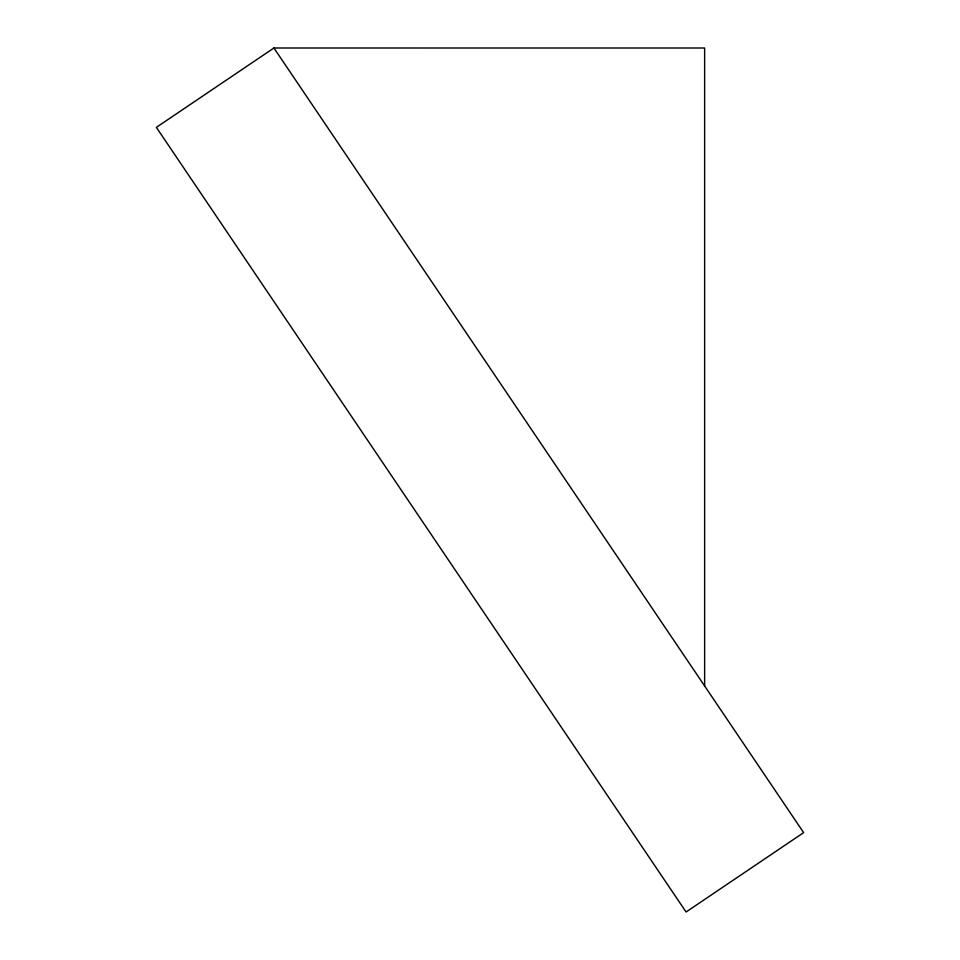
<?xml version="1.0" encoding="UTF-8"?>
<svg xmlns="http://www.w3.org/2000/svg" width="960" height="960" viewBox="0 0 960 960"><rect width="100%" height="100%" fill="white"/><g stroke="black" fill="none" stroke-linecap="round" stroke-linejoin="round"><path stroke-width="1.44" d="M273.924 48L156.36 127.368L686.076 912L803.64 832.632L273.924 48L704.64 48.012L704.64 685.992"/></g></svg>
